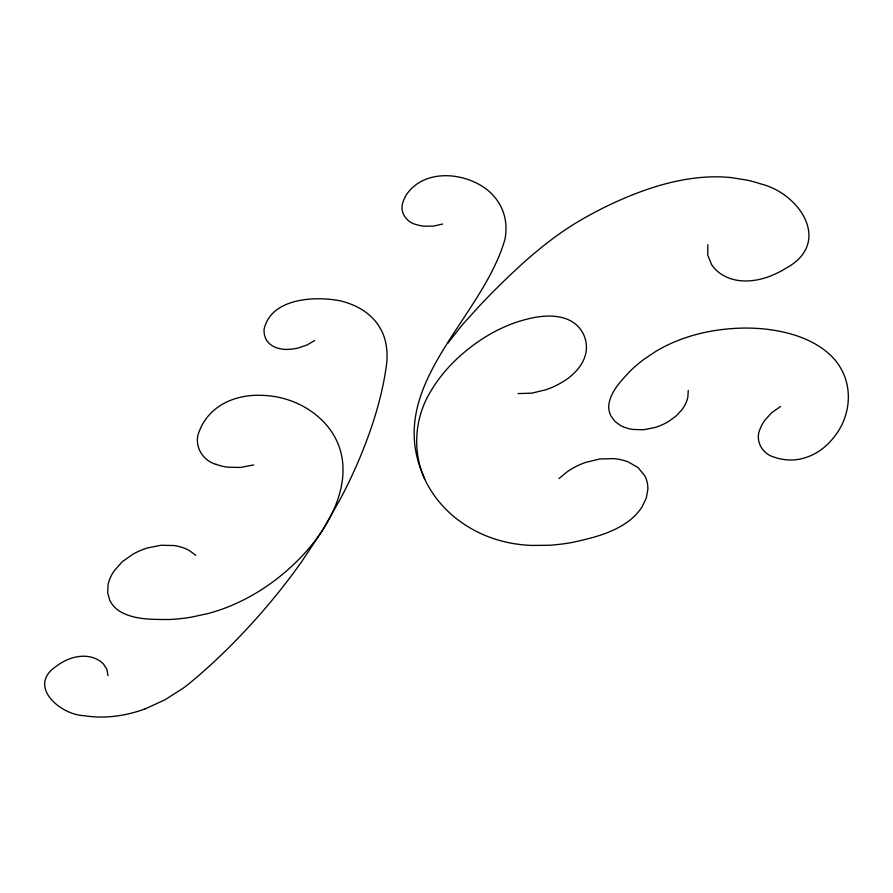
<?xml version="1.0" encoding="UTF-8"?>
<svg xmlns="http://www.w3.org/2000/svg" width="893" height="893" viewBox="0 0 893 893"><rect width="100%" height="100%" fill="white"/><g stroke="black" fill="none" stroke-linecap="round" stroke-linejoin="round"><path stroke-width="1.34" d="M707.825 244.704L707.714 255.085L711.52 264.473A59.161 41.1 -20.1 0 0 718.653 272.265C733.968 284.342 755.556 282.445 772.545 275.167A62.309 43.288 -20.1 0 0 785.639 268.425C832.801 243.063 800.016 193.457 760.635 183.88A144.889 100.652 -20.1 0 0 746.704 180.062L731.2 177.595A133.068 92.437 -20.1 0 0 708.953 176.959C673.769 178.533 639.935 190.443 608.379 205.435A272.041 188.97 -20.1 0 0 586.924 216.608C554.832 234.122 527.093 258.334 501.118 283.818A724.77 503.462 -20.1 0 0 479.586 305.752L461.904 325.275L447.739 343.347M559.007 478.548L567.513 471.549A54.395 37.785 -20.1 0 1 585.529 462.44L599.527 459.013L613.335 458.6A54.83 38.086 -20.1 0 1 628.237 461.927L638.093 467.619L644.69 475.645A54.562 37.908 -20.1 0 1 647.849 489.476L646.286 498.026L642.234 506.532A53.982 37.495 -20.1 0 1 629.989 520.139C613.469 532.976 592.36 538.055 572.29 542.419A145.291 100.92 -20.1 0 1 548.592 545.288L531.335 545.433A133.224 92.548 -20.1 0 1 515.819 543.937C489.453 540.053 464.193 527.93 445.462 508.831A204.955 142.378 -20.1 0 1 430.404 489.576C411.561 459.995 412.533 420.447 430.973 390.933A150.236 104.369 -20.1 0 1 456.859 358.908C474.529 342.365 495.481 328.959 518.621 321.525A91.611 63.637 -20.1 0 1 527.417 319.058C546.215 314.169 571.665 313.209 582.66 332.676A61.55 42.752 -20.1 0 1 586.031 342.376C589.112 360.739 574.266 375.998 559.241 383.89A59.161 41.1 -20.1 0 1 545.891 389.761L531.848 393.154L518.107 393.59M314.671 340.512L307.069 344.955L298.552 347.902A36.624 25.439 -20.1 0 1 289.779 349.263C279.844 350.268 267.342 346.573 264.708 335.69A38.578 26.801 -20.1 0 1 264.105 329.227C271.159 298.005 314.515 295.94 339.865 300.74A92.883 64.519 -20.1 0 1 380.038 327.932C385.341 336.795 387.238 347.344 387.026 357.58A135.468 94.111 -20.1 0 1 386.39 365.561C382.159 396.425 372.716 426.341 360.973 455.106A680.712 472.855 -20.1 0 1 340.802 498.171L322.429 530.442L301.332 562.177A680.712 472.855 -20.1 0 1 269.798 602.942C245.91 631.362 219.845 658.018 191.336 681.817A135.468 94.111 -20.1 0 1 183.076 688.257L164.926 699.822L145.124 708.908M780.582 406.482L771.664 412.722L764.81 420.29A46.101 32.025 -20.1 0 0 760.3 428.54C754.63 440.037 761.852 453.811 773.941 457.037A47.954 33.309 -20.1 0 0 783.607 459.449C801.546 462.306 819.54 453.957 831.16 440.517A71.373 49.584 -20.1 0 0 835.201 435.639C844.343 423.662 849.131 408.414 848.238 393.355A117.05 81.308 -20.1 0 0 841.228 369.066L839.621 366.32A111.893 77.724 -20.1 0 0 831.763 356.407C814.438 339.329 789.981 332.04 766.373 329.204A159.68 110.922 -20.1 0 0 741.558 328.122C716.074 328.78 690.49 334.015 667.439 345.1A103.8 72.11 -20.1 0 0 655.864 351.351L644.355 359.031A113.199 78.629 -20.1 0 0 630.603 370.651C621.483 380.463 610.555 391.156 608.769 405.087A42.06 29.212 -20.1 0 0 610.924 415.948L614.674 421.161L620.144 425.28A42.507 29.536 -20.1 0 0 632.824 429.444L643.384 429.756L654.357 427.68A42.618 29.603 -20.1 0 0 668.857 421.306L675.889 416.171L681.538 410.2A42.295 29.38 -20.1 0 0 687.867 397.005L688.257 390.431M442.705 224.031L433.563 226.085L424.555 226.219A38.667 26.857 -20.1 0 1 416.305 224.578C406.125 222.335 398.948 211.34 403.301 201.327A40.721 28.286 -20.1 0 1 406.728 194.239C425.012 168.107 465.912 172.17 488.214 190.611A98.051 68.114 -20.1 0 1 505.929 230.874A93.341 64.832 -20.1 0 1 504.925 239.391C481.718 320.475 381.97 387.115 424.666 478.681M253.701 464.918L240.608 467.452L227.86 467.206A55.366 38.466 -20.1 0 1 216.318 464.427M216.318 464.427C201.863 460.576 192.866 444.189 199.686 430.314A57.599 40.006 -20.1 0 1 205.055 420.268C217.312 402.062 239.949 394.483 261.113 395.331A85.728 59.552 -20.1 0 1 269.016 395.811C287.881 397.675 306.154 405.623 320.152 418.449A140.592 97.661 -20.1 0 1 337.989 443.654C351.183 475.969 336.415 511.923 316.903 538.289A191.794 133.224 -20.1 0 1 298.229 560.011C276.942 581.332 251.301 598.533 222.937 608.859A124.674 86.61 -20.1 0 1 207.712 613.625L191.158 617.186A135.959 94.446 -20.1 0 1 169.023 619.519C152.111 619.396 133.247 620.043 118.479 610.511A50.51 35.095 -20.1 0 1 109.705 600.063L107.673 592.762L108.042 584.893A51.057 35.463 -20.1 0 1 114.114 570.928L122.207 561.797L132.923 554.218A51.303 35.642 -20.1 0 1 147.97 547.822L161.142 545.255L173.845 545.534A50.901 35.363 -20.1 0 1 189.149 550.423L195.79 555.323M107.975 675.644L106.937 669.46L103.532 664.113A36.624 25.439 -20.1 0 0 98.185 659.905C87.525 653.821 74.175 655.909 63.771 661.49A38.578 26.801 -20.1 0 0 56.203 666.323C26.645 686.192 60.601 714.936 83.975 715.65A92.883 64.519 -20.1 0 0 145.101 708.863"/></g></svg>
